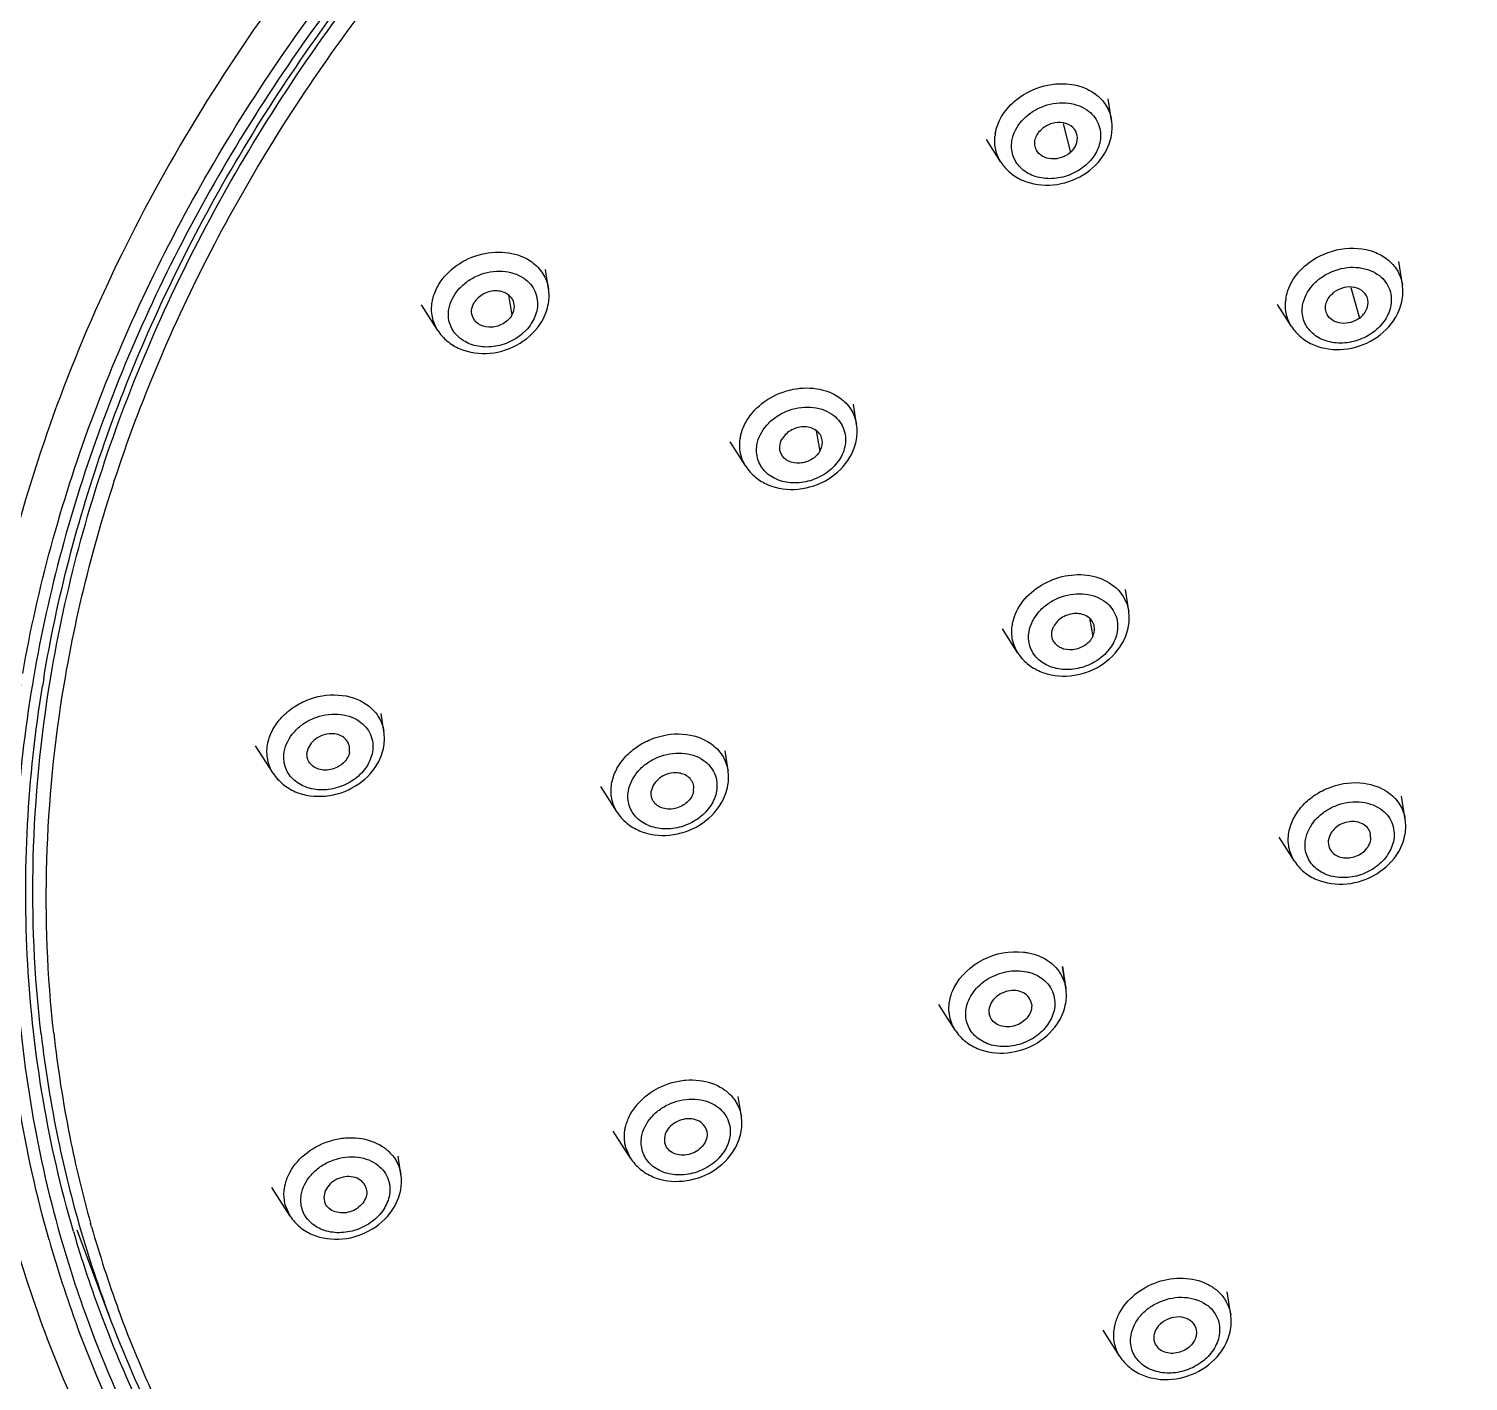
# Model space of a CAD drawing. Extents: x 0 to 3160, y 0 to 2315.
# Drawn here: x 1006.33 to 1035.94, y 1102.21 to 1130.03 of the extents above; entities that cross this region are included whole.
import ezdxf

# ---------------------------------------------------------------- set-up
doc = ezdxf.new("R2010")
doc.units = 0
doc.header["$LTSCALE"] = 3
doc.header["$MEASUREMENT"] = 0
doc.layers.get('0').update_dxf_attribs({"linetype": 'CONTINUOUS'})

msp = doc.modelspace()

# ---------------------------------------------------------------- linework, layer by layer
at = {"color": 7, "linetype": 'Continuous'}
for p, q in [((1028.609, 1128.15), (1028.541, 1128.593)), ((1026.33, 1127.292), (1026.034, 1127.757)), ((1017.025, 1124.686), (1016.964, 1125.08)), ((1034.59, 1124.767), (1034.517, 1125.243)), ((1014.745, 1123.829), (1014.412, 1124.352)), ((1032.311, 1123.909), (1032.02, 1124.365)), ((1023.363, 1121.89), (1023.299, 1122.308)), ((1021.084, 1121.032), (1020.764, 1121.534)), ((1028.96, 1118.049), (1028.891, 1118.498)), ((1026.681, 1117.191), (1026.365, 1117.687)), ((1013.638, 1115.575), (1013.581, 1115.945)), ((1011.359, 1114.717), (1010.999, 1115.281)), ((1012.93, 1115.156), (1012.931, 1115.246)), ((1020.717, 1114.771), (1020.655, 1115.178)), ((1018.438, 1113.914), (1018.098, 1114.448)), ((1020.01, 1114.352), (1020.011, 1114.447)), ((1034.649, 1113.768), (1034.575, 1114.248)), ((1033.941, 1113.349), (1033.938, 1113.467)), ((1032.369, 1112.91), (1032.057, 1113.401)), ((1027.668, 1110.292), (1027.599, 1110.738)), ((1027.599, 1110.738), (1027.669, 1110.285)), ((1025.388, 1109.434), (1025.054, 1109.96)), ((1026.114, 1109.691), (1026.087, 1109.776)), ((1020.991, 1107.653), (1020.927, 1108.064)), ((1018.711, 1106.795), (1018.357, 1107.352)), ((1020.278, 1107.362), (1020.284, 1107.329)), ((1019.435, 1107.055), (1019.416, 1107.106)), ((1013.988, 1106.463), (1013.93, 1106.839)), ((1011.709, 1105.606), (1011.335, 1106.192)), ((1013.275, 1106.172), (1013.282, 1106.135)), ((1012.43, 1105.87), (1012.414, 1105.916)), ((1007.986, 1103.557), (1007.325, 1105.314)), ((1031.058, 1103.575), (1030.986, 1104.046)), ((1028.779, 1102.717), (1028.433, 1103.26)), ((1029.506, 1102.972), (1029.563, 1102.891))]:
    msp.add_line(p, q, dxfattribs=at)
at = {"color": 9, "linetype": 'Continuous'}
for p, q in [((1027.609, 1128.082), (1027.76, 1127.49)), ((1033.533, 1124.712), (1033.711, 1124.083)), ((1016.198, 1124.557), (1016.269, 1124.139)), ((1022.53, 1121.764), (1022.608, 1121.343)), ((1028.151, 1117.912), (1028.222, 1117.533)), ((1006.777, 1116.65), (1006.784, 1116.695)), ((1020.974, 1107.731), (1020.991, 1107.653)), ((1018.711, 1106.795), (1018.61, 1107.028)), ((1013.972, 1106.542), (1013.988, 1106.463)), ((1011.709, 1105.606), (1011.607, 1105.839)), ((1007.624, 1105.383), (1007.603, 1105.457)), ((1008.188, 1103.648), (1008.18, 1103.672))]:
    msp.add_line(p, q, dxfattribs=at)
for centre, radius, start, end in [((1027.102, 1127.729), 0.899, 170.533, 174.4322), ((1033.082, 1124.346), 0.898, 170.5305, 175.1828), ((1021.861, 1121.468), 0.904, 170.538, 171.6927), ((1027.459, 1117.627), 0.905, 170.5372, 172.3208), ((1034.106, 1111.929), 28.083, 170.193, 170.5383), ((1033.846, 1113.645), 0.812, 8.6974, 11.8963), ((1031.115, 1112.201), 24.695, 186.6278, 191.7458), ((1031.273, 1112.072), 24.577, 186.3116, 191.3543), ((1030.862, 1112.148), 24.437, 191.7461, 196.2076), ((1031.018, 1112.021), 24.317, 191.3548, 195.6589), ((1030.641, 1111.91), 24.595, 195.8357, 200.1906), ((1030.68, 1112.097), 24.247, 196.2115, 200.6217), ((1030.82, 1111.967), 24.112, 195.8439, 200.1203), ((1030.561, 1111.88), 24.753, 195.8522, 200.1788), ((1030.215, 1103.419), 0.864, 42.1274, 44.8946)]:
    msp.add_arc(centre, radius, start, end, dxfattribs=at)
at = {"color": 7, "linetype": 'Continuous'}
for centre, radius, start, end in [((1027.499, 1128.051), 1.128, 329.4741, 339.948), ((1015.914, 1124.588), 1.128, 329.4741, 339.948), ((1033.48, 1124.668), 1.128, 329.4741, 339.948), ((1022.253, 1121.791), 1.128, 329.4741, 339.948), ((1027.85, 1117.95), 1.128, 329.4741, 339.948), ((1033.981, 1112.105), 27.72, 170.5384, 170.8618), ((1012.527, 1115.476), 1.128, 329.4741, 339.948), ((1019.607, 1114.673), 1.128, 329.4741, 339.948), ((1033.538, 1113.669), 1.128, 329.4741, 339.948), ((1026.557, 1110.193), 1.128, 329.4741, 339.948), ((1019.88, 1107.554), 1.128, 329.4741, 339.948), ((1012.877, 1106.365), 1.128, 329.4741, 339.948), ((1030.53, 1112.058), 24.244, 196.2118, 200.6186), ((1029.948, 1103.476), 1.128, 329.4741, 339.948)]:
    msp.add_arc(centre, radius, start, end, dxfattribs=at)
for points, knots in [([(999.651, 1121.927), (1000.116, 1124.905), (1001.952, 1130.897), (1006.954, 1139.065), (1013.933, 1146.191), (1019.582, 1149.95), (1022.6, 1151.556)], [0, 0, 0, 0, 0.23338, 0.478659, 0.735227, 1, 1, 1, 1]), ([(1006.638, 1116.662), (1006.913, 1118.31), (1007.776, 1121.619), (1009.908, 1126.373), (1012.844, 1130.887), (1017.781, 1136.495), (1025.532, 1142.292), (1036.332, 1146.727), (1047.761, 1148.342), (1057.107, 1147.162), (1063.826, 1144.687), (1068.289, 1142.168), (1072.134, 1139.021), (1074.243, 1136.526), (1075.154, 1135.209)], [0, 0, 0, 0, 0.057674, 0.11735, 0.179101, 0.242807, 0.374484, 0.50898, 0.641735, 0.768694, 0.829378, 0.887997, 0.94474, 1, 1, 1, 1]), ([(1027.061, 1127.54), (1027.044, 1127.573), (1027.021, 1127.647), (1027.035, 1127.808), (1027.11, 1127.916), (1027.172, 1127.971)], [0, 0, 0, 0, 0.234112, 0.475138, 1, 1, 1, 1]), ([(1027.902, 1127.834), (1027.891, 1127.898), (1027.819, 1128.026), (1027.613, 1128.116), (1027.377, 1128.101), (1027.233, 1128.024), (1027.172, 1127.971)], [0, 0, 0, 0, 0.220738, 0.461709, 0.728132, 1, 1, 1, 1]), ([(1027.76, 1127.49), (1027.81, 1127.534), (1027.892, 1127.639), (1027.912, 1127.774), (1027.902, 1127.834)], [0, 0, 0, 0, 0.525564, 1, 1, 1, 1]), ([(1026.33, 1127.292), (1026.383, 1127.208), (1026.519, 1127.057), (1026.874, 1126.844), (1027.421, 1126.775), (1028.042, 1126.984), (1028.363, 1127.296), (1028.47, 1127.478)], [0, 0, 0, 0, 0.118133, 0.23883, 0.488884, 0.747812, 1, 1, 1, 1]), ([(1027.76, 1127.49), (1027.707, 1127.443), (1027.581, 1127.372), (1027.374, 1127.345), (1027.18, 1127.394), (1027.088, 1127.487), (1027.061, 1127.54)], [0, 0, 0, 0, 0.266897, 0.531462, 0.777647, 1, 1, 1, 1]), ([(1033.882, 1124.456), (1033.871, 1124.516), (1033.803, 1124.638), (1033.61, 1124.729), (1033.386, 1124.724), (1033.244, 1124.659), (1033.183, 1124.613)], [0, 0, 0, 0, 0.221228, 0.461409, 0.726624, 1, 1, 1, 1]), ([(1016.318, 1124.365), (1016.313, 1124.402), (1016.286, 1124.477), (1016.175, 1124.599), (1015.953, 1124.666), (1015.684, 1124.601), (1015.539, 1124.473), (1015.493, 1124.396)], [0, 0, 0, 0, 0.110421, 0.223692, 0.468998, 0.738584, 1, 1, 1, 1]), ([(1033.043, 1124.154), (1033.024, 1124.19), (1033.001, 1124.27), (1033.021, 1124.445), (1033.111, 1124.558), (1033.183, 1124.613)], [0, 0, 0, 0, 0.232691, 0.473128, 1, 1, 1, 1]), ([(1033.711, 1124.083), (1033.771, 1124.128), (1033.869, 1124.239), (1033.894, 1124.39), (1033.882, 1124.456)], [0, 0, 0, 0, 0.527966, 1, 1, 1, 1]), ([(1015.472, 1124.085), (1015.449, 1124.132), (1015.428, 1124.243), (1015.465, 1124.348), (1015.493, 1124.396)], [0, 0, 0, 0, 0.482901, 1, 1, 1, 1]), ([(1016.269, 1124.139), (1016.228, 1124.07), (1016.102, 1123.951), (1015.862, 1123.878), (1015.62, 1123.911), (1015.503, 1124.022), (1015.472, 1124.085)], [0, 0, 0, 0, 0.257502, 0.525438, 0.776328, 1, 1, 1, 1]), ([(1016.269, 1124.139), (1016.28, 1124.157), (1016.314, 1124.226), (1016.326, 1124.308), (1016.318, 1124.365)], [0, 0, 0, 0, 0.262289, 1, 1, 1, 1]), ([(1033.711, 1124.083), (1033.657, 1124.043), (1033.534, 1123.982), (1033.337, 1123.964), (1033.156, 1124.017), (1033.068, 1124.105), (1033.043, 1124.154)], [0, 0, 0, 0, 0.268531, 0.532249, 0.777387, 1, 1, 1, 1]), ([(1014.745, 1123.829), (1014.799, 1123.745), (1014.934, 1123.594), (1015.29, 1123.381), (1015.837, 1123.311), (1016.457, 1123.521), (1016.779, 1123.833), (1016.886, 1124.015)], [0, 0, 0, 0, 0.118133, 0.23883, 0.488884, 0.747812, 1, 1, 1, 1]), ([(1032.311, 1123.909), (1032.364, 1123.826), (1032.5, 1123.674), (1032.855, 1123.461), (1033.402, 1123.392), (1034.023, 1123.602), (1034.344, 1123.913), (1034.451, 1124.095)], [0, 0, 0, 0, 0.118133, 0.23883, 0.488884, 0.747812, 1, 1, 1, 1]), ([(1022.656, 1121.572), (1022.65, 1121.609), (1022.623, 1121.683), (1022.511, 1121.804), (1022.29, 1121.869), (1022.022, 1121.804), (1021.878, 1121.676), (1021.832, 1121.599)], [0, 0, 0, 0, 0.110487, 0.223672, 0.469411, 0.738979, 1, 1, 1, 1]), ([(1021.811, 1121.286), (1021.788, 1121.332), (1021.767, 1121.444), (1021.803, 1121.551), (1021.832, 1121.599)], [0, 0, 0, 0, 0.482883, 1, 1, 1, 1]), ([(1022.608, 1121.343), (1022.618, 1121.36), (1022.653, 1121.431), (1022.665, 1121.514), (1022.656, 1121.572)], [0, 0, 0, 0, 0.263, 1, 1, 1, 1]), ([(1021.084, 1121.032), (1021.137, 1120.949), (1021.273, 1120.797), (1021.628, 1120.584), (1022.175, 1120.515), (1022.796, 1120.725), (1023.117, 1121.036), (1023.224, 1121.218)], [0, 0, 0, 0, 0.118133, 0.23883, 0.488884, 0.747812, 1, 1, 1, 1]), ([(1022.608, 1121.343), (1022.567, 1121.273), (1022.441, 1121.155), (1022.202, 1121.081), (1021.961, 1121.113), (1021.843, 1121.223), (1021.811, 1121.286)], [0, 0, 0, 0, 0.257331, 0.525146, 0.776179, 1, 1, 1, 1]), ([(1028.253, 1117.734), (1028.246, 1117.772), (1028.217, 1117.849), (1028.098, 1117.971), (1027.865, 1118.03), (1027.592, 1117.95), (1027.452, 1117.809), (1027.412, 1117.727)], [0, 0, 0, 0, 0.110576, 0.22426, 0.471948, 0.742232, 1, 1, 1, 1]), ([(1027.409, 1117.444), (1027.388, 1117.486), (1027.365, 1117.585), (1027.391, 1117.682), (1027.412, 1117.727)], [0, 0, 0, 0, 0.486121, 1, 1, 1, 1]), ([(1028.222, 1117.533), (1028.229, 1117.549), (1028.255, 1117.613), (1028.261, 1117.684), (1028.253, 1117.734)], [0, 0, 0, 0, 0.26047, 1, 1, 1, 1]), ([(1026.681, 1117.191), (1026.734, 1117.108), (1026.87, 1116.956), (1027.225, 1116.744), (1027.772, 1116.674), (1028.393, 1116.884), (1028.714, 1117.196), (1028.821, 1117.378)], [0, 0, 0, 0, 0.118133, 0.23883, 0.488884, 0.747812, 1, 1, 1, 1]), ([(1028.222, 1117.533), (1028.186, 1117.459), (1028.064, 1117.328), (1027.82, 1117.241), (1027.568, 1117.267), (1027.442, 1117.379), (1027.409, 1117.444)], [0, 0, 0, 0, 0.254234, 0.522632, 0.775372, 1, 1, 1, 1]), ([(1007.25, 1105.29), (1006.73, 1107.078), (1006.095, 1110.83), (1006.31, 1114.626), (1006.613, 1116.508)], [0, 0, 0, 0, 0.494191, 1, 1, 1, 1]), ([(1078.988, 1116.503), (1078.683, 1114.725), (1077.707, 1111.16), (1075.282, 1106.077), (1071.945, 1101.302), (1066.362, 1095.474), (1059.428, 1090.852), (1051.723, 1087.725), (1043.714, 1085.677), (1035.476, 1085.296), (1027.659, 1086.727), (1022.281, 1088.638), (1017.476, 1091.352), (1013.384, 1094.799), (1010.131, 1098.884), (1008.584, 1101.968), (1007.986, 1103.557)], [0, 0, 0, 0, 0.058488, 0.119074, 0.181828, 0.24657, 0.380028, 0.44792, 0.515606, 0.647511, 0.711057, 0.772479, 0.831744, 0.889073, 0.944932, 1, 1, 1, 1]), ([(1012.554, 1115.53), (1012.44, 1115.53), (1012.217, 1115.457), (1012.076, 1115.259), (1012.059, 1115.156)], [0, 0, 0, 0, 0.521694, 1, 1, 1, 1]), ([(1012.932, 1115.246), (1012.927, 1115.286), (1012.9, 1115.365), (1012.782, 1115.494), (1012.643, 1115.531), (1012.554, 1115.53)], [0, 0, 0, 0, 0.235437, 0.475539, 1, 1, 1, 1]), ([(1012.082, 1114.979), (1012.063, 1115.019), (1012.051, 1115.081), (1012.056, 1115.141), (1012.059, 1115.156)], [0, 0, 0, 0, 0.744258, 1, 1, 1, 1]), ([(1012.93, 1115.156), (1012.916, 1115.069), (1012.837, 1114.942), (1012.682, 1114.837), (1012.543, 1114.787), (1012.398, 1114.775), (1012.263, 1114.807), (1012.15, 1114.874), (1012.099, 1114.942), (1012.082, 1114.979)], [0, 0, 0, 0, 0.242792, 0.376418, 0.512649, 0.645484, 0.771458, 0.888996, 1, 1, 1, 1]), ([(1011.359, 1114.717), (1011.412, 1114.634), (1011.548, 1114.482), (1011.903, 1114.269), (1012.45, 1114.2), (1013.071, 1114.41), (1013.392, 1114.721), (1013.499, 1114.903)], [0, 0, 0, 0, 0.118133, 0.23883, 0.488884, 0.747812, 1, 1, 1, 1]), ([(1019.636, 1114.727), (1019.522, 1114.727), (1019.297, 1114.655), (1019.156, 1114.456), (1019.138, 1114.352)], [0, 0, 0, 0, 0.521627, 1, 1, 1, 1]), ([(1020.011, 1114.447), (1020.005, 1114.486), (1019.978, 1114.564), (1019.861, 1114.69), (1019.725, 1114.727), (1019.636, 1114.727)], [0, 0, 0, 0, 0.2351, 0.475284, 1, 1, 1, 1]), ([(1019.163, 1114.172), (1019.143, 1114.213), (1019.13, 1114.276), (1019.136, 1114.337), (1019.138, 1114.352)], [0, 0, 0, 0, 0.744163, 1, 1, 1, 1]), ([(1020.01, 1114.352), (1019.995, 1114.266), (1019.917, 1114.139), (1019.763, 1114.035), (1019.625, 1113.984), (1019.48, 1113.971), (1019.345, 1114.002), (1019.232, 1114.068), (1019.18, 1114.135), (1019.163, 1114.172)], [0, 0, 0, 0, 0.242619, 0.376123, 0.512283, 0.645156, 0.771235, 0.888934, 1, 1, 1, 1]), ([(1018.438, 1113.914), (1018.491, 1113.83), (1018.627, 1113.678), (1018.982, 1113.466), (1019.529, 1113.396), (1020.15, 1113.606), (1020.471, 1113.918), (1020.578, 1114.1)], [0, 0, 0, 0, 0.118133, 0.23883, 0.488884, 0.747812, 1, 1, 1, 1]), ([(1033.938, 1113.467), (1033.929, 1113.508), (1033.891, 1113.59), (1033.747, 1113.712), (1033.485, 1113.746), (1033.204, 1113.623), (1033.085, 1113.442), (1033.07, 1113.349)], [0, 0, 0, 0, 0.111342, 0.227199, 0.48175, 0.753059, 1, 1, 1, 1]), ([(1033.07, 1113.349), (1033.067, 1113.332), (1033.061, 1113.265), (1033.078, 1113.195), (1033.102, 1113.151)], [0, 0, 0, 0, 0.256348, 1, 1, 1, 1]), ([(1033.102, 1113.151), (1033.122, 1113.117), (1033.177, 1113.053), (1033.291, 1112.992), (1033.425, 1112.968), (1033.614, 1112.988), (1033.826, 1113.097), (1033.927, 1113.264), (1033.941, 1113.349)], [0, 0, 0, 0, 0.111698, 0.230332, 0.357335, 0.490812, 0.757693, 1, 1, 1, 1]), ([(1032.369, 1112.91), (1032.422, 1112.827), (1032.558, 1112.675), (1032.914, 1112.463), (1033.461, 1112.393), (1034.081, 1112.603), (1034.403, 1112.915), (1034.51, 1113.097)], [0, 0, 0, 0, 0.118133, 0.23883, 0.488884, 0.747812, 1, 1, 1, 1]), ([(1026.961, 1109.97), (1026.954, 1110.017), (1026.917, 1110.11), (1026.797, 1110.209), (1026.64, 1110.255), (1026.469, 1110.243), (1026.306, 1110.179), (1026.174, 1110.07), (1026.091, 1109.93), (1026.08, 1109.825), (1026.087, 1109.776)], [0, 0, 0, 0, 0.11131, 0.227318, 0.353214, 0.487993, 0.625996, 0.760035, 0.884809, 1, 1, 1, 1]), ([(1026.961, 1109.97), (1026.968, 1109.926), (1026.959, 1109.83), (1026.891, 1109.699), (1026.776, 1109.592), (1026.59, 1109.496), (1026.37, 1109.488), (1026.193, 1109.577), (1026.133, 1109.651), (1026.114, 1109.69)], [0, 0, 0, 0, 0.114084, 0.236881, 0.368525, 0.505406, 0.767358, 0.887399, 1, 1, 1, 1]), ([(1025.388, 1109.434), (1025.442, 1109.351), (1025.577, 1109.199), (1025.933, 1108.987), (1026.48, 1108.917), (1027.1, 1109.127), (1027.422, 1109.439), (1027.529, 1109.621)], [0, 0, 0, 0, 0.118133, 0.23883, 0.488884, 0.747812, 1, 1, 1, 1]), ([(1020.278, 1107.362), (1020.266, 1107.408), (1020.218, 1107.497), (1020.088, 1107.585), (1019.925, 1107.618), (1019.754, 1107.594), (1019.596, 1107.519), (1019.473, 1107.402), (1019.404, 1107.257), (1019.405, 1107.153), (1019.416, 1107.106)], [0, 0, 0, 0, 0.111648, 0.229628, 0.357794, 0.493879, 0.631612, 0.763919, 0.886361, 1, 1, 1, 1]), ([(1020.284, 1107.329), (1020.29, 1107.284), (1020.282, 1107.188), (1020.212, 1107.057), (1020.097, 1106.951), (1019.953, 1106.878), (1019.794, 1106.853), (1019.641, 1106.873), (1019.512, 1106.941), (1019.453, 1107.015), (1019.435, 1107.055)], [0, 0, 0, 0, 0.114024, 0.236523, 0.368059, 0.504368, 0.639566, 0.768472, 0.88789, 1, 1, 1, 1]), ([(1018.711, 1106.795), (1018.764, 1106.712), (1018.9, 1106.56), (1019.256, 1106.347), (1019.802, 1106.278), (1020.423, 1106.488), (1020.745, 1106.799), (1020.852, 1106.981)], [0, 0, 0, 0, 0.118133, 0.23883, 0.488884, 0.747812, 1, 1, 1, 1]), ([(1013.275, 1106.172), (1013.263, 1106.218), (1013.214, 1106.307), (1013.085, 1106.396), (1012.922, 1106.427), (1012.751, 1106.405), (1012.593, 1106.329), (1012.47, 1106.212), (1012.403, 1106.067), (1012.402, 1105.963), (1012.414, 1105.916)], [0, 0, 0, 0, 0.111676, 0.229616, 0.357835, 0.493904, 0.631621, 0.763988, 0.886347, 1, 1, 1, 1]), ([(1013.282, 1106.135), (1013.288, 1106.09), (1013.277, 1105.994), (1013.206, 1105.863), (1013.089, 1105.758), (1012.945, 1105.686), (1012.786, 1105.663), (1012.634, 1105.685), (1012.506, 1105.754), (1012.448, 1105.829), (1012.43, 1105.87)], [0, 0, 0, 0, 0.114272, 0.237085, 0.368884, 0.505234, 0.64032, 0.768931, 0.888052, 1, 1, 1, 1]), ([(1076.42, 1106.133), (1071.574, 1097.689), (1054.972, 1084.604), (1033.863, 1083.497), (1024.652, 1086.652)], [0, 0, 0, 0, 0.5, 1, 1, 1, 1]), ([(1011.709, 1105.606), (1011.762, 1105.522), (1011.898, 1105.37), (1012.253, 1105.158), (1012.8, 1105.088), (1013.42, 1105.298), (1013.742, 1105.61), (1013.849, 1105.792)], [0, 0, 0, 0, 0.118133, 0.23883, 0.488884, 0.747812, 1, 1, 1, 1]), ([(1030.267, 1103.42), (1030.222, 1103.465), (1030.098, 1103.531), (1029.82, 1103.539), (1029.613, 1103.417), (1029.537, 1103.3)], [0, 0, 0, 0, 0.232357, 0.488444, 1, 1, 1, 1]), ([(1029.537, 1103.3), (1029.505, 1103.25), (1029.461, 1103.14), (1029.481, 1103.021), (1029.505, 1102.972)], [0, 0, 0, 0, 0.518481, 1, 1, 1, 1]), ([(1030.351, 1103.257), (1030.357, 1103.217), (1030.353, 1103.131), (1030.298, 1103.01), (1030.207, 1102.904), (1030.043, 1102.803), (1029.807, 1102.755), (1029.623, 1102.83), (1029.563, 1102.891)], [0, 0, 0, 0, 0.112557, 0.232817, 0.361203, 0.495556, 0.761663, 1, 1, 1, 1]), ([(1028.779, 1102.717), (1028.832, 1102.633), (1028.968, 1102.482), (1029.323, 1102.269), (1029.87, 1102.2), (1030.491, 1102.409), (1030.812, 1102.721), (1030.919, 1102.903)], [0, 0, 0, 0, 0.118133, 0.23883, 0.488884, 0.747812, 1, 1, 1, 1])]:
    msp.add_open_spline(points, degree=3, knots=knots, dxfattribs=at)
at = {"color": 9, "linetype": 'Continuous'}
for points, knots in [([(999.827, 1121.921), (1000.317, 1124.861), (1002.19, 1130.778), (1007.204, 1138.844), (1014.167, 1145.89), (1019.791, 1149.613), (1022.796, 1151.205)], [0, 0, 0, 0, 0.23262, 0.477775, 0.734661, 1, 1, 1, 1]), ([(1080.296, 1116.772), (1080.641, 1118.84), (1080.874, 1123.019), (1079.743, 1129.155), (1077.164, 1134.812), (1073.249, 1139.751), (1068.169, 1143.779), (1062.133, 1146.75), (1055.378, 1148.564), (1048.161, 1149.163), (1040.751, 1148.529), (1031.02, 1146.091), (1021.997, 1141.397), (1014.632, 1134.858), (1010.209, 1129.287), (1007.027, 1123.226), (1005.796, 1118.916), (1005.438, 1116.771)], [0, 0, 0, 0, 0.057279, 0.113229, 0.168926, 0.225491, 0.283876, 0.344681, 0.408101, 0.473925, 0.541618, 0.610414, 0.747275, 0.814026, 0.878586, 0.940574, 1, 1, 1, 1]), ([(1006.207, 1116.77), (1006.515, 1118.528), (1007.481, 1122.055), (1009.858, 1127.094), (1013.119, 1131.844), (1018.577, 1137.678), (1027.075, 1143.55), (1038.765, 1147.706), (1050.911, 1148.663), (1060.597, 1146.621), (1067.305, 1143.321), (1071.613, 1140.155), (1075.152, 1136.343), (1076.942, 1133.417), (1077.67, 1131.898)], [0, 0, 0, 0, 0.058256, 0.118591, 0.181072, 0.245532, 0.378538, 0.513692, 0.646024, 0.771485, 0.831227, 0.888946, 0.945009, 1, 1, 1, 1]), ([(1077.46, 1131.773), (1076.738, 1133.285), (1074.961, 1136.196), (1071.445, 1139.991), (1067.161, 1143.142), (1060.491, 1146.427), (1050.857, 1148.458), (1038.776, 1147.504), (1027.151, 1143.365), (1018.703, 1137.518), (1013.282, 1131.711), (1010.045, 1126.984), (1007.689, 1121.969), (1006.736, 1118.461), (1006.433, 1116.712)], [0, 0, 0, 0, 0.054994, 0.111057, 0.168777, 0.228521, 0.353993, 0.486343, 0.621509, 0.754513, 0.818966, 0.881436, 0.941758, 1, 1, 1, 1]), ([(1007.058, 1116.534), (1007.331, 1118.167), (1008.184, 1121.443), (1010.292, 1126.148), (1013.192, 1130.614), (1018.067, 1136.16), (1025.718, 1141.895), (1036.382, 1146.289), (1047.674, 1147.9), (1056.916, 1146.749), (1063.57, 1144.315), (1067.998, 1141.832), (1071.819, 1138.726), (1073.92, 1136.26), (1074.829, 1134.958)], [0, 0, 0, 0, 0.057753, 0.117461, 0.179204, 0.242865, 0.374388, 0.508704, 0.641328, 0.768271, 0.829003, 0.887713, 0.944583, 1, 1, 1, 1]), ([(1006.784, 1116.695), (1007.082, 1118.482), (1008.048, 1122.071), (1010.474, 1127.19), (1013.827, 1132.001), (1019.455, 1137.876), (1028.205, 1143.695), (1036.26, 1146.321), (1040.399, 1147.06)], [0, 0, 0, 0, 0.113224, 0.230632, 0.352357, 0.478035, 0.737269, 1, 1, 1, 1]), ([(1026.605, 1128.537), (1026.836, 1128.739), (1027.292, 1128.932), (1027.892, 1128.895), (1028.164, 1128.775), (1028.275, 1128.692)], [0, 0, 0, 0, 0.515863, 0.767143, 1, 1, 1, 1]), ([(1028.275, 1128.692), (1028.363, 1128.627), (1028.516, 1128.465), (1028.593, 1128.255), (1028.609, 1128.15)], [0, 0, 0, 0, 0.506369, 1, 1, 1, 1]), ([(1026.215, 1127.876), (1026.236, 1128), (1026.332, 1128.248), (1026.504, 1128.449), (1026.605, 1128.537)], [0, 0, 0, 0, 0.481816, 1, 1, 1, 1]), ([(1026.559, 1127.73), (1026.583, 1127.88), (1026.7, 1128.1), (1026.94, 1128.311), (1027.236, 1128.473), (1027.648, 1128.549), (1027.973, 1128.452), (1028.1, 1128.365)], [0, 0, 0, 0, 0.236327, 0.365272, 0.497996, 0.759829, 1, 1, 1, 1]), ([(1028.1, 1128.365), (1028.199, 1128.297), (1028.368, 1128.104), (1028.393, 1127.849), (1028.373, 1127.73)], [0, 0, 0, 0, 0.50219, 1, 1, 1, 1]), ([(1026.33, 1127.292), (1026.282, 1127.368), (1026.209, 1127.539), (1026.198, 1127.725), (1026.207, 1127.816)], [0, 0, 0, 0, 0.496094, 1, 1, 1, 1]), ([(1028.373, 1127.73), (1028.356, 1127.625), (1028.267, 1127.412), (1028.023, 1127.16), (1027.7, 1126.992), (1027.343, 1126.931), (1027, 1126.986), (1026.72, 1127.157), (1026.553, 1127.425), (1026.542, 1127.632), (1026.559, 1127.73)], [0, 0, 0, 0, 0.121325, 0.252677, 0.39014, 0.526788, 0.656071, 0.775106, 0.887034, 1, 1, 1, 1]), ([(1014.762, 1124.765), (1014.853, 1124.92), (1015.118, 1125.197), (1015.635, 1125.431), (1016.192, 1125.466), (1016.539, 1125.337), (1016.678, 1125.238)], [0, 0, 0, 0, 0.248748, 0.510033, 0.765342, 1, 1, 1, 1]), ([(1032.668, 1125.221), (1032.859, 1125.364), (1033.305, 1125.556), (1033.795, 1125.524), (1034.008, 1125.444)], [0, 0, 0, 0, 0.511807, 1, 1, 1, 1]), ([(1034.008, 1125.444), (1034.106, 1125.406), (1034.289, 1125.306), (1034.429, 1125.15), (1034.481, 1125.065)], [0, 0, 0, 0, 0.513776, 1, 1, 1, 1]), ([(1014.974, 1124.267), (1014.999, 1124.416), (1015.116, 1124.636), (1015.356, 1124.848), (1015.652, 1125.01), (1016.064, 1125.086), (1016.389, 1124.989), (1016.515, 1124.902)], [0, 0, 0, 0, 0.236327, 0.365272, 0.497996, 0.759829, 1, 1, 1, 1]), ([(1016.678, 1125.238), (1016.769, 1125.173), (1016.928, 1125.009), (1017.008, 1124.794), (1017.025, 1124.686)], [0, 0, 0, 0, 0.506785, 1, 1, 1, 1]), ([(1032.196, 1124.494), (1032.219, 1124.633), (1032.336, 1124.913), (1032.545, 1125.129), (1032.668, 1125.221)], [0, 0, 0, 0, 0.480068, 1, 1, 1, 1]), ([(1032.539, 1124.348), (1032.564, 1124.497), (1032.681, 1124.717), (1032.921, 1124.928), (1033.217, 1125.09), (1033.629, 1125.166), (1033.954, 1125.069), (1034.081, 1124.982)], [0, 0, 0, 0, 0.236327, 0.365272, 0.497996, 0.759829, 1, 1, 1, 1]), ([(1014.631, 1124.413), (1014.636, 1124.443), (1014.663, 1124.566), (1014.713, 1124.683), (1014.762, 1124.765)], [0, 0, 0, 0, 0.243637, 1, 1, 1, 1]), ([(1016.515, 1124.902), (1016.615, 1124.833), (1016.783, 1124.641), (1016.808, 1124.385), (1016.789, 1124.267)], [0, 0, 0, 0, 0.50219, 1, 1, 1, 1]), ([(1034.081, 1124.982), (1034.18, 1124.914), (1034.349, 1124.721), (1034.374, 1124.466), (1034.354, 1124.348)], [0, 0, 0, 0, 0.50219, 1, 1, 1, 1]), ([(1014.745, 1123.829), (1014.692, 1123.913), (1014.614, 1124.106), (1014.614, 1124.313), (1014.631, 1124.413)], [0, 0, 0, 0, 0.494795, 1, 1, 1, 1]), ([(1032.311, 1123.909), (1032.263, 1123.984), (1032.192, 1124.151), (1032.18, 1124.332), (1032.187, 1124.421)], [0, 0, 0, 0, 0.496339, 1, 1, 1, 1]), ([(1016.789, 1124.267), (1016.771, 1124.162), (1016.682, 1123.949), (1016.438, 1123.697), (1016.115, 1123.529), (1015.758, 1123.467), (1015.416, 1123.523), (1015.136, 1123.694), (1014.968, 1123.962), (1014.958, 1124.169), (1014.974, 1124.267)], [0, 0, 0, 0, 0.121325, 0.252677, 0.39014, 0.526788, 0.656071, 0.775106, 0.887034, 1, 1, 1, 1]), ([(1034.354, 1124.348), (1034.337, 1124.242), (1034.248, 1124.029), (1034.004, 1123.777), (1033.681, 1123.609), (1033.324, 1123.548), (1032.981, 1123.603), (1032.701, 1123.774), (1032.534, 1124.042), (1032.523, 1124.249), (1032.539, 1124.348)], [0, 0, 0, 0, 0.121325, 0.252677, 0.39014, 0.526788, 0.656071, 0.775106, 0.887034, 1, 1, 1, 1]), ([(1021.1, 1121.968), (1021.192, 1122.124), (1021.457, 1122.4), (1021.973, 1122.634), (1022.53, 1122.669), (1022.878, 1122.541), (1023.016, 1122.441)], [0, 0, 0, 0, 0.248748, 0.510033, 0.765342, 1, 1, 1, 1]), ([(1023.016, 1122.441), (1023.108, 1122.376), (1023.267, 1122.212), (1023.347, 1121.998), (1023.363, 1121.89)], [0, 0, 0, 0, 0.506785, 1, 1, 1, 1]), ([(1021.312, 1121.471), (1021.337, 1121.62), (1021.454, 1121.84), (1021.694, 1122.051), (1021.99, 1122.213), (1022.402, 1122.289), (1022.727, 1122.192), (1022.854, 1122.105)], [0, 0, 0, 0, 0.236327, 0.365272, 0.497996, 0.759829, 1, 1, 1, 1]), ([(1022.854, 1122.105), (1022.953, 1122.037), (1023.122, 1121.844), (1023.147, 1121.589), (1023.127, 1121.471)], [0, 0, 0, 0, 0.50219, 1, 1, 1, 1]), ([(1020.969, 1121.617), (1020.974, 1121.647), (1021.001, 1121.769), (1021.052, 1121.887), (1021.1, 1121.968)], [0, 0, 0, 0, 0.243637, 1, 1, 1, 1]), ([(1021.084, 1121.032), (1021.032, 1121.114), (1020.956, 1121.3), (1020.952, 1121.501), (1020.966, 1121.599)], [0, 0, 0, 0, 0.495189, 1, 1, 1, 1]), ([(1023.127, 1121.471), (1023.11, 1121.365), (1023.021, 1121.152), (1022.777, 1120.9), (1022.454, 1120.732), (1022.097, 1120.671), (1021.754, 1120.726), (1021.474, 1120.897), (1021.307, 1121.165), (1021.296, 1121.372), (1021.312, 1121.471)], [0, 0, 0, 0, 0.121325, 0.252677, 0.39014, 0.526788, 0.656071, 0.775106, 0.887034, 1, 1, 1, 1]), ([(1026.652, 1118.042), (1026.795, 1118.343), (1027.36, 1118.816), (1028.096, 1118.842), (1028.405, 1118.715)], [0, 0, 0, 0, 0.499416, 1, 1, 1, 1]), ([(1028.405, 1118.715), (1028.547, 1118.657), (1028.807, 1118.481), (1028.938, 1118.193), (1028.96, 1118.049)], [0, 0, 0, 0, 0.51413, 1, 1, 1, 1]), ([(1026.91, 1117.63), (1026.935, 1117.779), (1027.051, 1117.999), (1027.291, 1118.211), (1027.587, 1118.372), (1027.999, 1118.448), (1028.324, 1118.351), (1028.451, 1118.264)], [0, 0, 0, 0, 0.236327, 0.365272, 0.497996, 0.759829, 1, 1, 1, 1]), ([(1028.451, 1118.264), (1028.551, 1118.196), (1028.719, 1118.003), (1028.744, 1117.748), (1028.724, 1117.63)], [0, 0, 0, 0, 0.50219, 1, 1, 1, 1]), ([(1026.566, 1117.776), (1026.57, 1117.799), (1026.589, 1117.89), (1026.621, 1117.979), (1026.652, 1118.042)], [0, 0, 0, 0, 0.245217, 1, 1, 1, 1]), ([(1026.681, 1117.191), (1026.63, 1117.272), (1026.555, 1117.455), (1026.549, 1117.652), (1026.562, 1117.748)], [0, 0, 0, 0, 0.495379, 1, 1, 1, 1]), ([(1028.724, 1117.63), (1028.707, 1117.524), (1028.618, 1117.312), (1028.374, 1117.06), (1028.051, 1116.891), (1027.694, 1116.83), (1027.351, 1116.886), (1027.071, 1117.056), (1026.904, 1117.324), (1026.893, 1117.532), (1026.91, 1117.63)], [0, 0, 0, 0, 0.121325, 0.252677, 0.39014, 0.526788, 0.656071, 0.775106, 0.887034, 1, 1, 1, 1]), ([(1005.438, 1116.769), (1005.172, 1115.171), (1004.912, 1111.954), (1005.39, 1107.175), (1006.735, 1102.611), (1008.914, 1098.374), (1011.873, 1094.567), (1015.54, 1091.276), (1019.824, 1088.575), (1022.977, 1087.227), (1024.617, 1086.664)], [0, 0, 0, 0, 0.124786, 0.246991, 0.367904, 0.488989, 0.611669, 0.737186, 0.86646, 1, 1, 1, 1]), ([(1006.749, 1105.118), (1006.231, 1106.943), (1005.609, 1110.767), (1005.85, 1114.631), (1006.169, 1116.545)], [0, 0, 0, 0, 0.494216, 1, 1, 1, 1]), ([(1006.405, 1116.545), (1006.088, 1114.644), (1005.848, 1110.808), (1006.465, 1107.01), (1006.979, 1105.198)], [0, 0, 0, 0, 0.505781, 1, 1, 1, 1]), ([(1006.585, 1109.35), (1006.445, 1110.551), (1006.339, 1112.998), (1006.577, 1115.435), (1006.777, 1116.65)], [0, 0, 0, 0, 0.495536, 1, 1, 1, 1]), ([(1006.845, 1109.37), (1006.714, 1110.549), (1006.621, 1112.952), (1006.86, 1115.343), (1007.058, 1116.534)], [0, 0, 0, 0, 0.49557, 1, 1, 1, 1]), ([(1011.244, 1115.302), (1011.26, 1115.398), (1011.326, 1115.593), (1011.503, 1115.852), (1011.749, 1116.069), (1012.141, 1116.281), (1012.686, 1116.38), (1013.115, 1116.25), (1013.281, 1116.134)], [0, 0, 0, 0, 0.115553, 0.238161, 0.366902, 0.499402, 0.760616, 1, 1, 1, 1]), ([(1013.281, 1116.134), (1013.375, 1116.068), (1013.539, 1115.903), (1013.621, 1115.685), (1013.638, 1115.575)], [0, 0, 0, 0, 0.507125, 1, 1, 1, 1]), ([(1011.587, 1115.156), (1011.612, 1115.305), (1011.729, 1115.525), (1011.969, 1115.736), (1012.265, 1115.898), (1012.677, 1115.974), (1013.002, 1115.877), (1013.129, 1115.79)], [0, 0, 0, 0, 0.236327, 0.365272, 0.497996, 0.759829, 1, 1, 1, 1]), ([(1013.129, 1115.79), (1013.228, 1115.722), (1013.396, 1115.529), (1013.422, 1115.274), (1013.402, 1115.156)], [0, 0, 0, 0, 0.50219, 1, 1, 1, 1]), ([(1018.323, 1114.498), (1018.339, 1114.595), (1018.405, 1114.789), (1018.583, 1115.048), (1018.829, 1115.265), (1019.22, 1115.478), (1019.765, 1115.577), (1020.194, 1115.446), (1020.36, 1115.33)], [0, 0, 0, 0, 0.115553, 0.238161, 0.366902, 0.499402, 0.760616, 1, 1, 1, 1]), ([(1011.359, 1114.717), (1011.305, 1114.801), (1011.228, 1114.994), (1011.227, 1115.201), (1011.244, 1115.302)], [0, 0, 0, 0, 0.494805, 1, 1, 1, 1]), ([(1020.36, 1115.33), (1020.454, 1115.265), (1020.618, 1115.1), (1020.7, 1114.881), (1020.717, 1114.771)], [0, 0, 0, 0, 0.507125, 1, 1, 1, 1]), ([(1013.402, 1115.156), (1013.384, 1115.05), (1013.296, 1114.837), (1013.051, 1114.585), (1012.728, 1114.417), (1012.371, 1114.356), (1012.029, 1114.411), (1011.749, 1114.582), (1011.582, 1114.85), (1011.571, 1115.057), (1011.587, 1115.156)], [0, 0, 0, 0, 0.121325, 0.252677, 0.39014, 0.526788, 0.656071, 0.775106, 0.887034, 1, 1, 1, 1]), ([(1018.667, 1114.352), (1018.691, 1114.501), (1018.808, 1114.721), (1019.048, 1114.933), (1019.344, 1115.095), (1019.756, 1115.171), (1020.081, 1115.074), (1020.208, 1114.987)], [0, 0, 0, 0, 0.236327, 0.365272, 0.497996, 0.759829, 1, 1, 1, 1]), ([(1020.208, 1114.987), (1020.307, 1114.918), (1020.476, 1114.726), (1020.501, 1114.47), (1020.481, 1114.352)], [0, 0, 0, 0, 0.50219, 1, 1, 1, 1]), ([(1018.438, 1113.914), (1018.384, 1113.998), (1018.307, 1114.19), (1018.307, 1114.398), (1018.323, 1114.498)], [0, 0, 0, 0, 0.494805, 1, 1, 1, 1]), ([(1020.481, 1114.352), (1020.464, 1114.247), (1020.375, 1114.034), (1020.131, 1113.782), (1019.808, 1113.614), (1019.451, 1113.552), (1019.108, 1113.608), (1018.828, 1113.778), (1018.661, 1114.046), (1018.65, 1114.254), (1018.667, 1114.352)], [0, 0, 0, 0, 0.121325, 0.252677, 0.39014, 0.526788, 0.656071, 0.775106, 0.887034, 1, 1, 1, 1]), ([(1032.255, 1113.495), (1032.271, 1113.592), (1032.336, 1113.786), (1032.514, 1114.045), (1032.76, 1114.262), (1033.152, 1114.475), (1033.697, 1114.574), (1034.125, 1114.443), (1034.292, 1114.327)], [0, 0, 0, 0, 0.115553, 0.238161, 0.366902, 0.499402, 0.760616, 1, 1, 1, 1]), ([(1032.598, 1113.349), (1032.623, 1113.498), (1032.739, 1113.718), (1032.979, 1113.93), (1033.275, 1114.091), (1033.688, 1114.167), (1034.013, 1114.07), (1034.139, 1113.984)], [0, 0, 0, 0, 0.236327, 0.365272, 0.497996, 0.759829, 1, 1, 1, 1]), ([(1034.292, 1114.327), (1034.38, 1114.266), (1034.534, 1114.114), (1034.619, 1113.914), (1034.64, 1113.813)], [0, 0, 0, 0, 0.507547, 1, 1, 1, 1]), ([(1034.139, 1113.984), (1034.239, 1113.915), (1034.407, 1113.722), (1034.432, 1113.467), (1034.413, 1113.349)], [0, 0, 0, 0, 0.50219, 1, 1, 1, 1]), ([(1032.369, 1112.91), (1032.316, 1112.995), (1032.238, 1113.187), (1032.238, 1113.394), (1032.255, 1113.495)], [0, 0, 0, 0, 0.494805, 1, 1, 1, 1]), ([(1034.413, 1113.349), (1034.395, 1113.243), (1034.306, 1113.031), (1034.062, 1112.779), (1033.739, 1112.611), (1033.382, 1112.549), (1033.04, 1112.605), (1032.759, 1112.775), (1032.592, 1113.043), (1032.582, 1113.251), (1032.598, 1113.349)], [0, 0, 0, 0, 0.121325, 0.252677, 0.39014, 0.526788, 0.656071, 0.775106, 0.887034, 1, 1, 1, 1]), ([(1025.372, 1110.311), (1025.496, 1110.555), (1025.937, 1110.96), (1026.517, 1111.071), (1026.799, 1111.038)], [0, 0, 0, 0, 0.491866, 1, 1, 1, 1]), ([(1026.799, 1111.038), (1026.829, 1111.035), (1026.945, 1111.017), (1027.059, 1110.982), (1027.139, 1110.947)], [0, 0, 0, 0, 0.256238, 1, 1, 1, 1]), ([(1027.139, 1110.947), (1027.275, 1110.887), (1027.522, 1110.711), (1027.646, 1110.432), (1027.668, 1110.292)], [0, 0, 0, 0, 0.513144, 1, 1, 1, 1]), ([(1025.617, 1109.873), (1025.637, 1109.995), (1025.75, 1110.241), (1026.057, 1110.51), (1026.448, 1110.659), (1026.731, 1110.66), (1026.864, 1110.632)], [0, 0, 0, 0, 0.231796, 0.484719, 0.746723, 1, 1, 1, 1]), ([(1026.864, 1110.632), (1026.891, 1110.626), (1026.994, 1110.599), (1027.093, 1110.552), (1027.158, 1110.508)], [0, 0, 0, 0, 0.258372, 1, 1, 1, 1]), ([(1027.158, 1110.508), (1027.258, 1110.439), (1027.426, 1110.246), (1027.451, 1109.991), (1027.432, 1109.873)], [0, 0, 0, 0, 0.50219, 1, 1, 1, 1]), ([(1025.274, 1110.019), (1025.278, 1110.044), (1025.299, 1110.145), (1025.336, 1110.242), (1025.372, 1110.311)], [0, 0, 0, 0, 0.244244, 1, 1, 1, 1]), ([(1025.27, 1109.753), (1025.261, 1109.819), (1025.259, 1109.909), (1025.27, 1109.997), (1025.274, 1110.019)], [0, 0, 0, 0, 0.745819, 1, 1, 1, 1]), ([(1027.432, 1109.873), (1027.414, 1109.767), (1027.325, 1109.555), (1027.081, 1109.303), (1026.758, 1109.135), (1026.401, 1109.073), (1026.059, 1109.129), (1025.778, 1109.299), (1025.611, 1109.567), (1025.601, 1109.775), (1025.617, 1109.873)], [0, 0, 0, 0, 0.121325, 0.252677, 0.39014, 0.526788, 0.656071, 0.775106, 0.887034, 1, 1, 1, 1]), ([(1018.706, 1107.694), (1018.791, 1107.852), (1019.046, 1108.135), (1019.472, 1108.344), (1019.844, 1108.412), (1020.204, 1108.408), (1020.466, 1108.322), (1020.61, 1108.228)], [0, 0, 0, 0, 0.24644, 0.506776, 0.637055, 0.763917, 1, 1, 1, 1]), ([(1020.61, 1108.228), (1020.633, 1108.213), (1020.719, 1108.151), (1020.795, 1108.074), (1020.842, 1108.01)], [0, 0, 0, 0, 0.255637, 1, 1, 1, 1]), ([(1018.94, 1107.234), (1018.965, 1107.383), (1019.081, 1107.603), (1019.321, 1107.814), (1019.617, 1107.976), (1020.03, 1108.052), (1020.355, 1107.955), (1020.481, 1107.868)], [0, 0, 0, 0, 0.236327, 0.365272, 0.497996, 0.759829, 1, 1, 1, 1]), ([(1020.481, 1107.868), (1020.581, 1107.8), (1020.749, 1107.607), (1020.774, 1107.352), (1020.755, 1107.234)], [0, 0, 0, 0, 0.50219, 1, 1, 1, 1]), ([(1018.597, 1107.38), (1018.601, 1107.407), (1018.624, 1107.515), (1018.666, 1107.62), (1018.706, 1107.694)], [0, 0, 0, 0, 0.243762, 1, 1, 1, 1]), ([(1018.61, 1107.028), (1018.603, 1107.056), (1018.58, 1107.172), (1018.582, 1107.292), (1018.597, 1107.38)], [0, 0, 0, 0, 0.246862, 1, 1, 1, 1]), ([(1011.703, 1106.504), (1011.788, 1106.662), (1012.043, 1106.946), (1012.469, 1107.155), (1012.841, 1107.222), (1013.201, 1107.218), (1013.463, 1107.132), (1013.607, 1107.038)], [0, 0, 0, 0, 0.24644, 0.506776, 0.637055, 0.763917, 1, 1, 1, 1]), ([(1013.607, 1107.038), (1013.63, 1107.023), (1013.717, 1106.961), (1013.793, 1106.884), (1013.84, 1106.82)], [0, 0, 0, 0, 0.255637, 1, 1, 1, 1]), ([(1020.755, 1107.234), (1020.737, 1107.128), (1020.648, 1106.915), (1020.404, 1106.663), (1020.081, 1106.495), (1019.724, 1106.434), (1019.381, 1106.489), (1019.101, 1106.66), (1018.934, 1106.928), (1018.923, 1107.135), (1018.94, 1107.234)], [0, 0, 0, 0, 0.121325, 0.252677, 0.39014, 0.526788, 0.656071, 0.775106, 0.887034, 1, 1, 1, 1]), ([(1011.937, 1106.044), (1011.962, 1106.193), (1012.079, 1106.413), (1012.319, 1106.625), (1012.615, 1106.787), (1013.027, 1106.863), (1013.352, 1106.766), (1013.478, 1106.679)], [0, 0, 0, 0, 0.236327, 0.365272, 0.497996, 0.759829, 1, 1, 1, 1]), ([(1013.478, 1106.679), (1013.578, 1106.61), (1013.746, 1106.418), (1013.771, 1106.162), (1013.752, 1106.044)], [0, 0, 0, 0, 0.50219, 1, 1, 1, 1]), ([(1011.594, 1106.19), (1011.598, 1106.217), (1011.621, 1106.326), (1011.663, 1106.43), (1011.703, 1106.504)], [0, 0, 0, 0, 0.243762, 1, 1, 1, 1]), ([(1024.781, 1087.27), (1033.836, 1084.05), (1054.726, 1085.054), (1071.131, 1098.021), (1075.851, 1106.398)], [0, 0, 0, 0, 0.499871, 1, 1, 1, 1]), ([(1011.607, 1105.839), (1011.6, 1105.867), (1011.577, 1105.982), (1011.579, 1106.103), (1011.594, 1106.19)], [0, 0, 0, 0, 0.246862, 1, 1, 1, 1]), ([(1076.031, 1106.276), (1071.278, 1097.876), (1054.81, 1084.874), (1033.851, 1083.842), (1024.752, 1087.05)], [0, 0, 0, 0, 0.500104, 1, 1, 1, 1]), ([(1013.752, 1106.044), (1013.734, 1105.939), (1013.645, 1105.726), (1013.401, 1105.474), (1013.078, 1105.306), (1012.721, 1105.244), (1012.379, 1105.3), (1012.099, 1105.47), (1011.932, 1105.738), (1011.921, 1105.946), (1011.937, 1106.044)], [0, 0, 0, 0, 0.121325, 0.252677, 0.39014, 0.526788, 0.656071, 0.775106, 0.887034, 1, 1, 1, 1]), ([(1028.766, 1103.6), (1028.924, 1103.904), (1029.515, 1104.368), (1030.272, 1104.359), (1030.575, 1104.208)], [0, 0, 0, 0, 0.50319, 1, 1, 1, 1]), ([(1073.931, 1104.383), (1071.933, 1101.377), (1066.899, 1095.833), (1057.394, 1089.725), (1046.575, 1086.081), (1038.954, 1085.512), (1035.231, 1085.746)], [0, 0, 0, 0, 0.241968, 0.494433, 0.749895, 1, 1, 1, 1]), ([(1030.575, 1104.208), (1030.599, 1104.196), (1030.689, 1104.147), (1030.773, 1104.083), (1030.827, 1104.028)], [0, 0, 0, 0, 0.256351, 1, 1, 1, 1]), ([(1030.856, 1103.998), (1030.909, 1103.939), (1030.999, 1103.806), (1031.046, 1103.652), (1031.058, 1103.575)], [0, 0, 0, 0, 0.5023, 1, 1, 1, 1]), ([(1029.008, 1103.155), (1029.033, 1103.305), (1029.149, 1103.525), (1029.389, 1103.736), (1029.685, 1103.898), (1030.097, 1103.974), (1030.422, 1103.877), (1030.549, 1103.79)], [0, 0, 0, 0, 0.236327, 0.365272, 0.497996, 0.759829, 1, 1, 1, 1]), ([(1030.549, 1103.79), (1030.649, 1103.722), (1030.817, 1103.529), (1030.842, 1103.274), (1030.822, 1103.155)], [0, 0, 0, 0, 0.50219, 1, 1, 1, 1]), ([(1007.557, 1103.421), (1008.23, 1101.593), (1010.038, 1098.052), (1013.962, 1093.471), (1018.946, 1089.758), (1022.77, 1087.985), (1024.781, 1087.27)], [0, 0, 0, 0, 0.240007, 0.484443, 0.737022, 1, 1, 1, 1]), ([(1007.839, 1103.521), (1008.342, 1102.185), (1009.593, 1099.584), (1012.137, 1096.044), (1015.3, 1092.924), (1020.318, 1089.361), (1027.835, 1086.303), (1034.356, 1085.534), (1037.694, 1085.534)], [0, 0, 0, 0, 0.11566, 0.232543, 0.351738, 0.474096, 0.729493, 1, 1, 1, 1]), ([(1035.231, 1085.746), (1032.161, 1085.939), (1026.203, 1087), (1019.419, 1090.157), (1014.912, 1093.632), (1012.07, 1096.618), (1009.78, 1099.964), (1008.647, 1102.4), (1008.188, 1103.648)], [0, 0, 0, 0, 0.269347, 0.524056, 0.646461, 0.766017, 0.883531, 1, 1, 1, 1]), ([(1028.665, 1103.301), (1028.669, 1103.327), (1028.69, 1103.43), (1028.729, 1103.529), (1028.766, 1103.6)], [0, 0, 0, 0, 0.244102, 1, 1, 1, 1]), ([(1024.717, 1087.062), (1022.687, 1087.78), (1018.825, 1089.564), (1013.792, 1093.304), (1009.83, 1097.925), (1008.005, 1101.497), (1007.327, 1103.341)], [0, 0, 0, 0, 0.263019, 0.515609, 0.760026, 1, 1, 1, 1]), ([(1028.779, 1102.717), (1028.725, 1102.801), (1028.648, 1102.994), (1028.648, 1103.201), (1028.665, 1103.301)], [0, 0, 0, 0, 0.49481, 1, 1, 1, 1]), ([(1030.822, 1103.155), (1030.805, 1103.05), (1030.716, 1102.837), (1030.472, 1102.585), (1030.149, 1102.417), (1029.792, 1102.356), (1029.449, 1102.411), (1029.169, 1102.582), (1029.002, 1102.85), (1028.991, 1103.057), (1029.008, 1103.155)], [0, 0, 0, 0, 0.121325, 0.252677, 0.39014, 0.526788, 0.656071, 0.775106, 0.887034, 1, 1, 1, 1])]:
    msp.add_open_spline(points, degree=3, knots=knots, dxfattribs=at)
at = {"color": 7, "linetype": 'Continuous'}
for points in [[(1028.607, 1127.847), (1028.623, 1127.947), (1028.625, 1128.05), (1028.609, 1128.15)], [(1028.558, 1127.664), (1028.58, 1127.723), (1028.596, 1127.785), (1028.607, 1127.847)], [(1034.588, 1124.465), (1034.604, 1124.564), (1034.605, 1124.667), (1034.59, 1124.767)], [(1017.022, 1124.384), (1017.039, 1124.484), (1017.04, 1124.587), (1017.025, 1124.686)], [(1034.539, 1124.281), (1034.561, 1124.341), (1034.577, 1124.402), (1034.588, 1124.465)], [(1016.974, 1124.201), (1016.995, 1124.26), (1017.012, 1124.322), (1017.022, 1124.384)], [(1023.361, 1121.588), (1023.377, 1121.687), (1023.378, 1121.79), (1023.363, 1121.89)], [(1023.312, 1121.404), (1023.334, 1121.464), (1023.35, 1121.525), (1023.361, 1121.588)], [(1028.958, 1117.747), (1028.974, 1117.846), (1028.976, 1117.95), (1028.96, 1118.049)], [(1028.909, 1117.564), (1028.931, 1117.623), (1028.947, 1117.685), (1028.958, 1117.747)], [(1013.635, 1115.273), (1013.652, 1115.372), (1013.653, 1115.475), (1013.638, 1115.575)], [(1013.587, 1115.089), (1013.608, 1115.149), (1013.625, 1115.21), (1013.635, 1115.273)], [(1020.715, 1114.469), (1020.731, 1114.569), (1020.733, 1114.672), (1020.717, 1114.771)], [(1020.666, 1114.286), (1020.688, 1114.345), (1020.704, 1114.407), (1020.715, 1114.469)], [(1034.646, 1113.466), (1034.663, 1113.565), (1034.664, 1113.669), (1034.649, 1113.768)], [(1034.598, 1113.283), (1034.619, 1113.342), (1034.636, 1113.404), (1034.646, 1113.466)], [(1027.665, 1109.99), (1027.682, 1110.089), (1027.683, 1110.193), (1027.668, 1110.292)], [(1027.617, 1109.807), (1027.638, 1109.866), (1027.655, 1109.928), (1027.665, 1109.99)], [(1020.988, 1107.351), (1021.005, 1107.45), (1021.006, 1107.553), (1020.991, 1107.653)], [(1020.94, 1107.167), (1020.961, 1107.227), (1020.978, 1107.288), (1020.988, 1107.351)], [(1013.985, 1106.161), (1014.002, 1106.261), (1014.003, 1106.364), (1013.988, 1106.463)], [(1013.937, 1105.978), (1013.958, 1106.037), (1013.975, 1106.099), (1013.985, 1106.161)], [(1030.267, 1103.42), (1030.31, 1103.377), (1030.341, 1103.317), (1030.351, 1103.257)], [(1031.056, 1103.272), (1031.072, 1103.372), (1031.074, 1103.475), (1031.058, 1103.575)], [(1031.007, 1103.089), (1031.029, 1103.148), (1031.045, 1103.21), (1031.056, 1103.272)]]:
    msp.add_open_spline(points, degree=3, dxfattribs=at)
at = {"color": 9, "linetype": 'Continuous'}
for points in [[(1034.481, 1125.065), (1034.536, 1124.975), (1034.574, 1124.871), (1034.59, 1124.767)], [(1025.388, 1109.434), (1025.328, 1109.53), (1025.286, 1109.641), (1025.27, 1109.753)], [(1020.842, 1108.01), (1020.903, 1107.927), (1020.949, 1107.831), (1020.974, 1107.731)], [(1013.84, 1106.82), (1013.9, 1106.737), (1013.946, 1106.641), (1013.972, 1106.542)]]:
    msp.add_open_spline(points, degree=3, dxfattribs=at)

doc.saveas('drawing.dxf')
